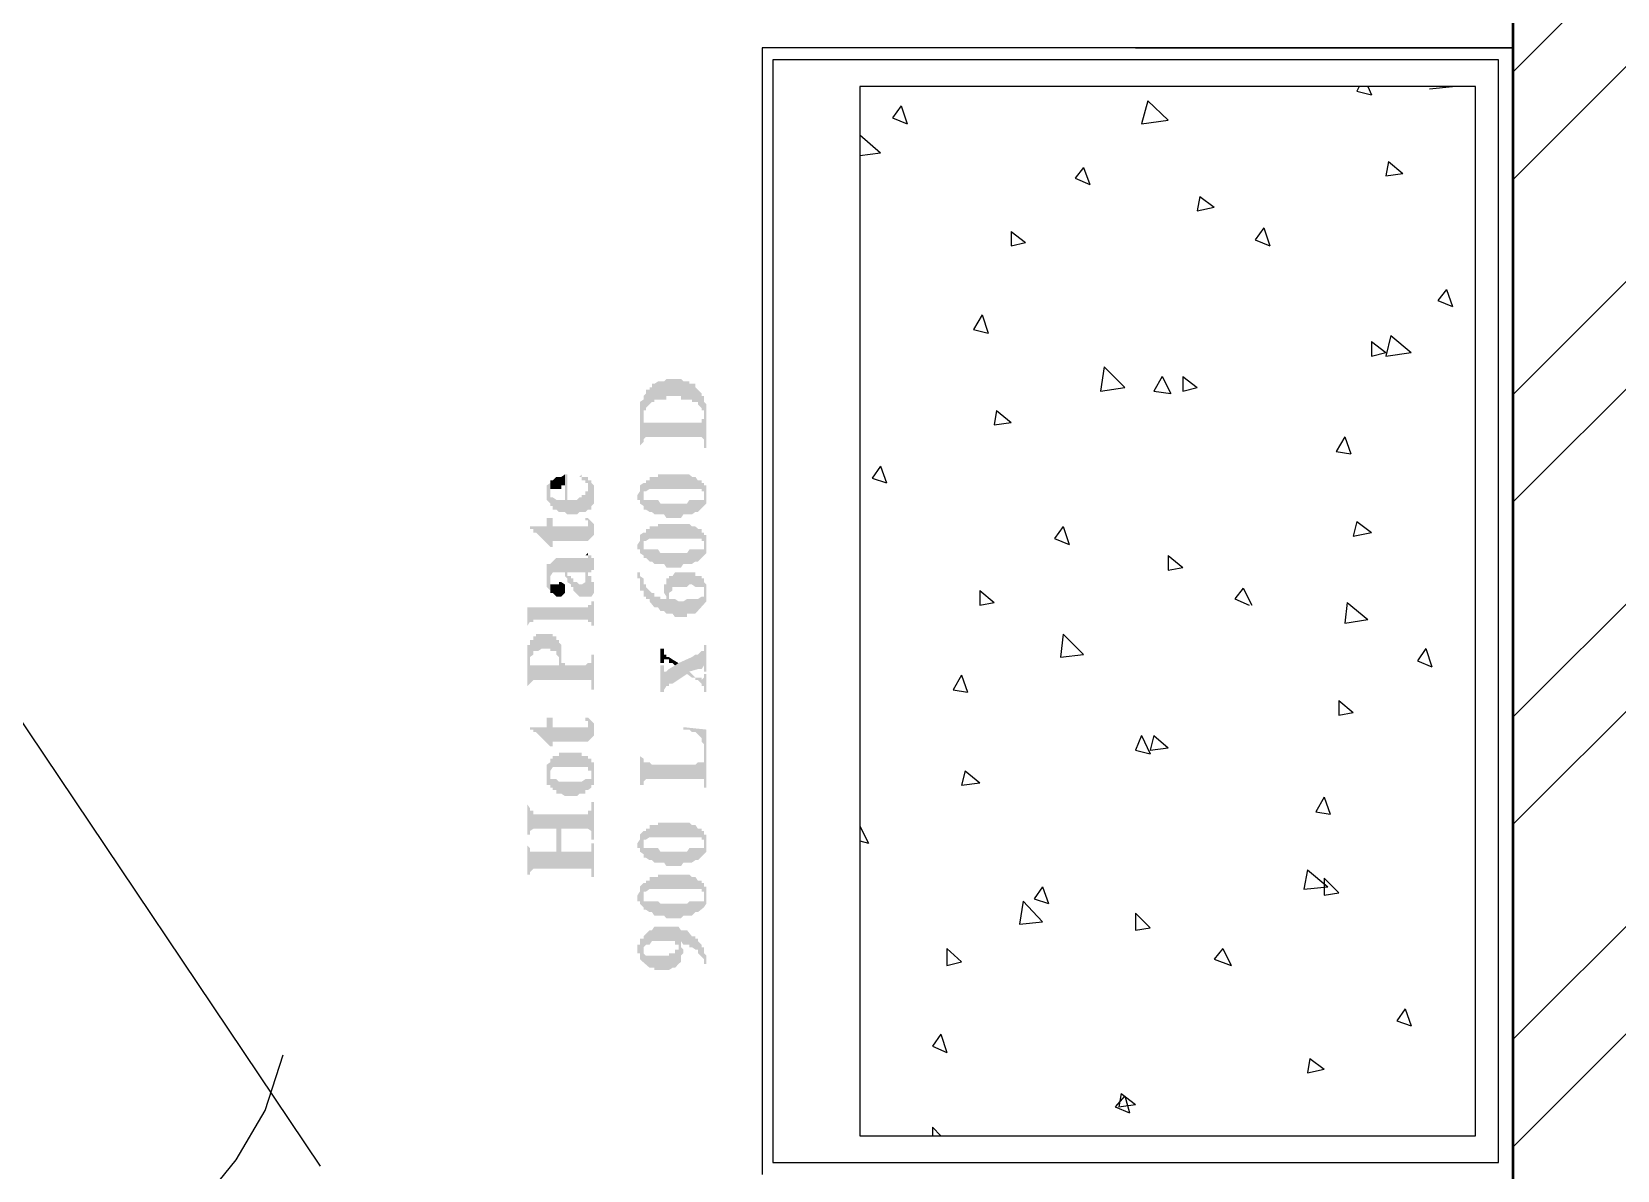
# Model space of a CAD drawing. Header units: millimetres. Extents: x 68727 to 319899, y -4876 to 265722.
# Drawn here: x 316072 to 317396, y 114696 to 115647 of the extents above; entities that cross this region are included whole.
import ezdxf

# ---------------------------------------------------------------- set-up
doc = ezdxf.new("R2010")
doc.units = ezdxf.units.MM
doc.layers.add('glass', color=151, linetype='Continuous')
doc.layers.add('HACH', color=252, linetype='Continuous', lineweight=13)
doc.layers.add('LS_DR_Wall', color=7, linetype='Continuous', lineweight=35)

# ---------------------------------------------------------------- blocks, each defined once
blk = doc.blocks.new('kitchen')
at = {"layer": 'glass', "linetype": 'Continuous', "lineweight": -3}
for points in [[(-11.8, 76.835), (-11.835, 76.835), (-11.835, 76.87), (-11.888, 76.923), (-11.888, 76.958), (-11.976, 76.958), (-11.976, 76.993), (-12.135, 76.993), (-12.135, 77.046), (-12.347, 77.046), (-12.347, 76.993), (-12.523, 76.993), (-12.523, 76.958), (-12.559, 76.958), (-12.647, 76.87), (-12.647, 76.835), (-12.682, 76.835), (-12.682, 76.376), (-12.735, 76.323), (-12.735, 76.958), (-12.682, 76.993), (-12.682, 77.046), (-12.647, 77.082), (-12.647, 77.135), (-12.594, 77.135), (-12.594, 77.17), (-12.559, 77.17), (-12.559, 77.223), (-12.523, 77.223), (-12.47, 77.258), (-12.382, 77.258), (-12.347, 77.293), (-12.135, 77.293), (-12.1, 77.258), (-12.012, 77.258), (-12.012, 77.223), (-11.924, 77.223), (-11.924, 77.17), (-11.835, 77.082), (-11.835, 77.046), (-11.8, 77.046), (-11.8, 76.835)], [(-11.765, 76.288), (-11.8, 76.288), (-11.8, 76.411), (-11.835, 76.447), (-12.647, 76.447), (-12.682, 76.411), (-12.682, 76.658), (-11.835, 76.658), (-11.835, 76.711), (-11.8, 76.711), (-11.8, 76.958), (-11.765, 76.923), (-11.765, 76.288)], [(-13.493, 75.388), (-13.529, 75.353), (-13.617, 75.353), (-13.652, 75.318), (-13.793, 75.318), (-13.829, 75.353), (-13.917, 75.353), (-13.952, 75.388), (-14.005, 75.388), (-14.005, 75.441), (-14.04, 75.441), (-14.04, 75.476), (-14.093, 75.529), (-14.093, 75.741), (-14.04, 75.776), (-14.04, 75.565), (-14.005, 75.565), (-13.952, 75.529), (-13.829, 75.529), (-13.829, 75.9), (-13.793, 75.9), (-13.793, 75.529), (-13.652, 75.529), (-13.617, 75.565), (-13.582, 75.565), (-13.582, 75.6), (-13.529, 75.6), (-13.529, 75.653), (-13.493, 75.653), (-13.493, 75.388)], [(-13.829, 75.741), (-13.881, 75.741), (-13.881, 75.688), (-14.04, 75.688), (-14.04, 75.812), (-14.005, 75.812), (-13.952, 75.865), (-13.881, 75.865), (-13.829, 75.9), (-13.829, 75.741)], [(-13.405, 75.476), (-13.441, 75.441), (-13.441, 75.388), (-13.493, 75.388), (-13.493, 75.776), (-13.529, 75.776), (-13.529, 75.812), (-13.582, 75.812), (-13.582, 75.865), (-13.617, 75.865), (-13.582, 75.9), (-13.582, 75.865), (-13.493, 75.865), (-13.493, 75.812), (-13.441, 75.812), (-13.441, 75.776), (-13.405, 75.741), (-13.405, 75.476)], [(-11.765, 75.476), (-11.8, 75.441), (-11.8, 75.653), (-11.835, 75.653), (-11.835, 75.688), (-12.594, 75.688), (-12.647, 75.653), (-12.682, 75.653), (-12.682, 75.6), (-12.735, 75.741), (-12.682, 75.776), (-12.647, 75.776), (-12.647, 75.812), (-12.594, 75.812), (-12.594, 75.865), (-12.47, 75.865), (-12.47, 75.9), (-12.012, 75.9), (-11.976, 75.865), (-11.924, 75.865), (-11.888, 75.812), (-11.835, 75.812), (-11.835, 75.776), (-11.8, 75.776), (-11.8, 75.741), (-11.765, 75.741), (-11.765, 75.476)], [(-11.8, 75.441), (-11.888, 75.353), (-11.924, 75.353), (-11.976, 75.318), (-12.1, 75.318), (-12.135, 75.265), (-12.347, 75.265), (-12.382, 75.318), (-12.523, 75.318), (-12.559, 75.353), (-12.594, 75.353), (-12.647, 75.388), (-12.682, 75.388), (-12.682, 75.441), (-12.735, 75.476), (-12.735, 75.529), (-12.77, 75.529), (-12.77, 75.6), (-12.735, 75.653), (-12.735, 75.741), (-12.682, 75.6), (-12.682, 75.529), (-12.47, 75.529), (-12.435, 75.476), (-12.047, 75.476), (-12.012, 75.529), (-11.8, 75.529), (-11.8, 75.441)], [(-13.493, 74.93), (-14.005, 74.93), (-14.005, 74.841), (-14.04, 74.841), (-14.252, 75.053), (-14.287, 75.053), (-14.287, 75.106), (-14.34, 75.106), (-14.34, 75.141), (-14.093, 75.141), (-14.093, 75.265), (-14.005, 75.265), (-14.005, 75.141), (-13.493, 75.141), (-13.493, 74.93)], [(-13.405, 75.018), (-13.493, 74.93), (-13.493, 75.23), (-13.529, 75.23), (-13.529, 75.265), (-13.493, 75.265), (-13.405, 75.177), (-13.405, 75.018)], [(-11.765, 74.753), (-11.8, 74.718), (-11.8, 74.93), (-11.835, 74.93), (-11.835, 74.965), (-12.594, 74.965), (-12.647, 74.93), (-12.682, 74.93), (-12.682, 74.877), (-12.735, 75.018), (-12.682, 75.053), (-12.647, 75.053), (-12.647, 75.106), (-12.594, 75.106), (-12.594, 75.141), (-12.47, 75.141), (-12.47, 75.177), (-12.012, 75.177), (-11.976, 75.141), (-11.924, 75.141), (-11.888, 75.106), (-11.835, 75.106), (-11.835, 75.053), (-11.8, 75.053), (-11.8, 75.018), (-11.765, 75.018), (-11.765, 74.753)], [(-11.8, 74.718), (-11.888, 74.63), (-11.924, 74.63), (-11.976, 74.595), (-12.1, 74.595), (-12.135, 74.542), (-12.347, 74.542), (-12.382, 74.595), (-12.523, 74.595), (-12.559, 74.63), (-12.594, 74.63), (-12.647, 74.683), (-12.682, 74.683), (-12.682, 74.718), (-12.735, 74.753), (-12.735, 74.806), (-12.77, 74.806), (-12.77, 74.877), (-12.735, 74.93), (-12.735, 75.018), (-12.682, 74.877), (-12.682, 74.806), (-12.47, 74.806), (-12.435, 74.753), (-12.047, 74.753), (-12.012, 74.806), (-11.8, 74.806), (-11.8, 74.718)], [(-13.405, 74.506), (-13.441, 74.506), (-13.441, 74.471), (-13.493, 74.471), (-13.493, 74.118), (-13.617, 74.118), (-13.705, 74.206), (-13.705, 74.259), (-13.74, 74.259), (-13.74, 74.295), (-13.793, 74.33), (-13.793, 74.418), (-13.74, 74.418), (-13.74, 74.383), (-13.705, 74.383), (-13.705, 74.33), (-13.652, 74.33), (-13.617, 74.295), (-13.582, 74.295), (-13.529, 74.33), (-13.529, 74.683), (-13.493, 74.683), (-13.493, 74.718), (-13.441, 74.718), (-13.441, 74.683), (-13.405, 74.683), (-13.405, 74.506)], [(-13.493, 74.718), (-13.529, 74.718), (-13.493, 74.753), (-13.493, 74.718)], [(-13.529, 74.471), (-13.793, 74.471), (-13.793, 74.383), (-13.829, 74.418), (-13.829, 74.471), (-14.005, 74.471), (-14.04, 74.418), (-14.04, 74.206), (-14.093, 74.259), (-14.093, 74.595), (-14.04, 74.595), (-13.952, 74.683), (-13.529, 74.683), (-13.529, 74.471)], [(-13.829, 74.171), (-13.881, 74.118), (-13.952, 74.118), (-14.005, 74.171), (-14.04, 74.171), (-14.04, 74.295), (-13.917, 74.295), (-13.917, 74.33), (-13.881, 74.33), (-13.829, 74.295), (-13.829, 74.171)], [(-13.405, 74.171), (-13.441, 74.118), (-13.493, 74.118), (-13.493, 74.418), (-13.441, 74.418), (-13.441, 74.33), (-13.405, 74.33), (-13.405, 74.171)], [(-11.765, 74.048), (-11.924, 73.871), (-12.047, 73.871), (-12.047, 73.818), (-12.223, 73.818), (-12.259, 73.871), (-12.347, 73.871), (-12.382, 73.907), (-12.435, 73.907), (-12.47, 73.96), (-12.523, 73.96), (-12.594, 74.048), (-12.594, 74.083), (-12.647, 74.083), (-12.647, 74.118), (-12.682, 74.118), (-12.682, 74.206), (-12.735, 74.206), (-12.735, 74.383), (-12.77, 74.383), (-12.77, 74.471), (-12.735, 74.471), (-12.735, 74.418), (-12.682, 74.383), (-12.682, 74.295), (-12.647, 74.295), (-12.647, 74.259), (-12.559, 74.171), (-12.523, 74.171), (-12.523, 74.118), (-12.435, 74.118), (-12.435, 74.083), (-12.347, 74.083), (-12.312, 74.383), (-12.312, 74.083), (-12.223, 74.083), (-12.171, 74.048), (-12.1, 74.048), (-12.047, 74.083), (-11.888, 74.083), (-11.835, 74.118), (-11.8, 74.118), (-11.8, 74.33), (-11.765, 74.295), (-11.765, 74.048)], [(-12.312, 74.383), (-12.347, 74.083), (-12.347, 74.118), (-12.382, 74.171), (-12.382, 74.295), (-12.347, 74.295), (-12.347, 74.383), (-12.312, 74.383)], [(-11.8, 74.259), (-11.924, 74.259), (-11.976, 74.295), (-12.012, 74.295), (-12.047, 74.259), (-12.259, 74.259), (-12.259, 74.206), (-12.312, 74.171), (-12.312, 74.418), (-12.259, 74.418), (-12.223, 74.471), (-11.924, 74.471), (-11.924, 74.418), (-11.835, 74.418), (-11.835, 74.383), (-11.8, 74.383), (-11.8, 74.259)], [(-13.405, 73.695), (-13.441, 73.695), (-13.441, 73.748), (-13.493, 73.748), (-13.493, 73.783), (-14.287, 73.783), (-14.287, 73.748), (-14.34, 73.748), (-14.375, 73.695), (-14.375, 73.96), (-13.493, 73.96), (-13.493, 73.995), (-13.441, 73.995), (-13.441, 74.048), (-13.405, 74.048), (-13.405, 73.695)], [(-13.917, 73.236), (-13.952, 73.272), (-13.952, 73.325), (-14.04, 73.325), (-14.04, 73.36), (-14.164, 73.36), (-14.217, 73.325), (-14.287, 73.325), (-14.287, 73.272), (-14.34, 73.236), (-14.34, 73.483), (-14.287, 73.483), (-14.287, 73.536), (-14.252, 73.536), (-14.252, 73.571), (-14.005, 73.571), (-14.005, 73.536), (-13.952, 73.536), (-13.952, 73.483), (-13.917, 73.483), (-13.917, 73.236)], [(-13.405, 72.76), (-13.441, 72.76), (-13.441, 72.901), (-14.287, 72.901), (-14.375, 72.813), (-14.375, 73.413), (-14.34, 73.413), (-14.34, 73.113), (-13.917, 73.113), (-13.917, 73.448), (-13.881, 73.413), (-13.881, 73.148), (-13.829, 73.148), (-13.829, 73.113), (-13.529, 73.113), (-13.493, 73.148), (-13.441, 73.148), (-13.441, 73.272), (-13.405, 73.272), (-13.405, 72.76)], [(-11.765, 73.025), (-11.8, 73.025), (-11.8, 73.113), (-11.835, 73.06), (-11.888, 73.06), (-12.012, 73.025), (-12.047, 72.989), (-12.259, 72.848), (-12.312, 72.848), (-12.312, 72.813), (-12.347, 72.813), (-12.382, 72.76), (-12.382, 72.725), (-12.435, 72.725), (-12.435, 73.113), (-12.382, 73.113), (-12.382, 73.025), (-12.347, 73.025), (-12.312, 73.06), (-12.223, 73.113), (-12.171, 73.148), (-11.976, 73.236), (-11.924, 73.272), (-11.888, 73.272), (-11.835, 73.325), (-11.8, 73.325), (-11.8, 73.413), (-11.765, 73.413), (-11.765, 73.025)], [(-12.171, 73.148), (-12.223, 73.113), (-12.259, 73.148), (-12.312, 73.148), (-12.312, 73.201), (-12.382, 73.201), (-12.382, 73.148), (-12.435, 73.148), (-12.435, 73.36), (-12.382, 73.36), (-12.382, 73.272), (-12.347, 73.272), (-12.347, 73.236), (-12.312, 73.236), (-12.259, 73.201), (-12.171, 73.148)], [(-11.765, 72.725), (-11.8, 72.725), (-11.8, 72.813), (-11.835, 72.813), (-11.835, 72.848), (-11.888, 72.901), (-11.924, 72.901), (-11.924, 72.936), (-11.976, 72.936), (-12.047, 72.989), (-12.012, 73.025), (-11.924, 72.936), (-11.835, 72.936), (-11.835, 72.901), (-11.8, 72.936), (-11.8, 72.989), (-11.765, 72.989), (-11.765, 72.725)], [(-13.493, 72.002), (-14.005, 72.002), (-14.005, 71.931), (-14.04, 71.931), (-14.252, 72.143), (-14.287, 72.143), (-14.287, 72.178), (-14.34, 72.178), (-14.34, 72.213), (-14.093, 72.213), (-14.093, 72.354), (-14.005, 72.354), (-14.005, 72.213), (-13.493, 72.213), (-13.493, 72.002)], [(-13.405, 72.09), (-13.493, 72.002), (-13.493, 72.301), (-13.529, 72.301), (-13.529, 72.354), (-13.493, 72.354), (-13.405, 72.266), (-13.405, 72.09)], [(-11.765, 71.331), (-11.8, 71.331), (-11.8, 71.966), (-11.835, 72.002), (-11.835, 72.055), (-11.924, 72.143), (-11.976, 72.143), (-12.012, 72.178), (-12.1, 72.178), (-12.1, 72.213), (-11.765, 72.178), (-11.765, 71.331)], [(-13.405, 71.367), (-13.441, 71.367), (-13.441, 71.578), (-13.493, 71.578), (-13.493, 71.631), (-14.005, 71.631), (-14.04, 71.578), (-14.04, 71.367), (-14.093, 71.367), (-14.093, 71.666), (-14.04, 71.702), (-14.04, 71.755), (-14.005, 71.755), (-14.005, 71.79), (-13.917, 71.79), (-13.917, 71.843), (-13.582, 71.843), (-13.582, 71.79), (-13.493, 71.79), (-13.493, 71.755), (-13.441, 71.755), (-13.441, 71.702), (-13.405, 71.702), (-13.405, 71.367)], [(-11.8, 71.455), (-12.647, 71.455), (-12.682, 71.42), (-12.682, 71.367), (-12.735, 71.367), (-12.735, 71.79), (-12.682, 71.755), (-12.682, 71.702), (-12.594, 71.702), (-12.559, 71.666), (-11.924, 71.666), (-11.888, 71.702), (-11.8, 71.702), (-11.8, 71.455)], [(-13.441, 71.331), (-13.493, 71.296), (-13.529, 71.296), (-13.529, 71.243), (-13.617, 71.243), (-13.652, 71.208), (-13.829, 71.208), (-13.881, 71.243), (-13.952, 71.243), (-13.952, 71.296), (-14.005, 71.296), (-14.005, 71.331), (-14.04, 71.331), (-14.04, 71.455), (-13.952, 71.455), (-13.917, 71.42), (-13.582, 71.42), (-13.529, 71.455), (-13.441, 71.455), (-13.441, 71.331)], [(-13.405, 70.573), (-13.441, 70.573), (-13.441, 70.696), (-13.493, 70.732), (-13.881, 70.732), (-13.952, 70.396), (-13.952, 70.732), (-14.287, 70.732), (-14.34, 70.696), (-14.34, 70.643), (-14.375, 70.643), (-14.375, 71.084), (-14.34, 71.031), (-14.34, 70.996), (-14.287, 70.996), (-14.287, 70.943), (-13.493, 70.943), (-13.493, 70.996), (-13.441, 70.996), (-13.441, 71.12), (-13.405, 71.12), (-13.405, 70.573)], [(-11.765, 70.396), (-11.8, 70.361), (-11.8, 70.573), (-11.835, 70.573), (-11.835, 70.608), (-12.594, 70.608), (-12.647, 70.573), (-12.682, 70.573), (-12.682, 70.52), (-12.735, 70.643), (-12.682, 70.696), (-12.647, 70.696), (-12.647, 70.732), (-12.594, 70.732), (-12.594, 70.785), (-12.47, 70.785), (-12.47, 70.82), (-12.012, 70.82), (-11.976, 70.785), (-11.924, 70.785), (-11.888, 70.732), (-11.835, 70.732), (-11.835, 70.696), (-11.8, 70.696), (-11.8, 70.643), (-11.765, 70.643), (-11.765, 70.396)], [(-13.405, 70.026), (-13.441, 70.026), (-13.441, 70.15), (-14.287, 70.15), (-14.34, 70.097), (-14.34, 70.061), (-14.375, 70.061), (-14.375, 70.485), (-14.34, 70.449), (-14.34, 70.396), (-13.952, 70.396), (-13.881, 70.732), (-13.881, 70.396), (-13.441, 70.396), (-13.441, 70.52), (-13.405, 70.52), (-13.405, 70.026)], [(-11.8, 70.361), (-11.888, 70.273), (-11.924, 70.273), (-11.976, 70.238), (-12.1, 70.238), (-12.135, 70.185), (-12.347, 70.185), (-12.382, 70.238), (-12.523, 70.238), (-12.559, 70.273), (-12.594, 70.273), (-12.647, 70.308), (-12.682, 70.308), (-12.682, 70.361), (-12.735, 70.396), (-12.735, 70.449), (-12.77, 70.449), (-12.77, 70.52), (-12.735, 70.573), (-12.735, 70.643), (-12.682, 70.52), (-12.682, 70.449), (-12.47, 70.449), (-12.435, 70.396), (-12.047, 70.396), (-12.012, 70.449), (-11.8, 70.449), (-11.8, 70.361)], [(-11.8, 69.585), (-11.888, 69.515), (-11.924, 69.515), (-11.976, 69.462), (-12.1, 69.462), (-12.135, 69.426), (-12.347, 69.426), (-12.382, 69.462), (-12.523, 69.462), (-12.559, 69.515), (-12.594, 69.515), (-12.647, 69.55), (-12.682, 69.55), (-12.682, 69.585), (-12.735, 69.638), (-12.735, 69.673), (-12.77, 69.673), (-12.77, 69.761), (-12.735, 69.814), (-12.735, 69.885), (-12.682, 69.761), (-12.682, 69.673), (-12.47, 69.673), (-12.435, 69.638), (-12.047, 69.638), (-12.012, 69.673), (-11.8, 69.673), (-11.8, 69.585)], [(-11.765, 69.638), (-11.8, 69.585), (-11.8, 69.814), (-11.835, 69.814), (-11.835, 69.85), (-12.594, 69.85), (-12.647, 69.814), (-12.682, 69.814), (-12.682, 69.761), (-12.735, 69.885), (-12.682, 69.938), (-12.647, 69.938), (-12.647, 69.973), (-12.594, 69.973), (-12.594, 70.026), (-12.47, 70.026), (-12.47, 70.061), (-12.012, 70.061), (-11.976, 70.026), (-11.924, 70.026), (-11.888, 69.973), (-11.835, 69.973), (-11.835, 69.938), (-11.8, 69.938), (-11.8, 69.885), (-11.765, 69.885), (-11.765, 69.638)], [(-12.1, 68.915), (-12.135, 68.88), (-12.135, 68.791), (-12.171, 68.756), (-12.171, 69.038), (-12.223, 69.038), (-12.223, 69.091), (-12.559, 69.091), (-12.594, 69.038), (-12.647, 69.038), (-12.682, 69.003), (-12.682, 69.162), (-12.594, 69.25), (-12.559, 69.25), (-12.523, 69.303), (-12.171, 69.303), (-12.135, 69.25), (-12.135, 69.003), (-12.1, 68.968), (-12.1, 68.915)], [(-11.765, 68.756), (-11.8, 68.756), (-11.8, 68.827), (-11.888, 68.915), (-11.888, 68.968), (-11.924, 68.968), (-11.976, 69.003), (-12.012, 69.003), (-12.012, 69.038), (-12.1, 69.038), (-12.135, 69.091), (-12.135, 69.25), (-12.047, 69.25), (-11.976, 69.162), (-11.924, 69.162), (-11.924, 69.126), (-11.888, 69.126), (-11.888, 69.091), (-11.835, 69.038), (-11.835, 69.003), (-11.8, 69.003), (-11.8, 68.915), (-11.765, 68.88), (-11.765, 68.756)], [(-12.171, 68.756), (-12.223, 68.703), (-12.259, 68.703), (-12.312, 68.668), (-12.523, 68.668), (-12.523, 68.703), (-12.594, 68.703), (-12.735, 68.827), (-12.735, 68.915), (-12.77, 68.915), (-12.77, 69.038), (-12.735, 69.038), (-12.735, 69.126), (-12.682, 69.126), (-12.682, 68.915), (-12.647, 68.88), (-12.312, 68.88), (-12.312, 68.915), (-12.223, 68.915), (-12.223, 68.968), (-12.171, 68.968), (-12.171, 68.756)]]:
    blk.add_hatch(color=256, dxfattribs=at).paths.add_polyline_path(points)
at = {"layer": 'glass', "lineweight": -3}
for p, q in [((0, 82.126), (-10.953, 82.126)), ((-10.953, 82.126), (-10.953, 65.687)), ((-5.503, 82.126), (0, 82.126)), ((0, 65.687), (0, 82.126)), ((-0.211, 81.95), (-10.795, 81.95)), ((-10.795, 81.95), (-10.795, 65.863)), ((-0.211, 65.863), (-0.211, 81.95)), ((-0.546, 81.562), (-9.525, 81.562)), ((-9.525, 81.562), (-9.525, 66.251)), ((-2.24, 81.562), (-2.275, 81.491)), ((-2.275, 81.491), (-2.063, 81.438)), ((-2.116, 81.562), (-2.063, 81.438)), ((-1.217, 81.527), (-0.882, 81.562)), ((-0.546, 66.251), (-0.546, 81.562)), ((-8.925, 81.28), (-9.048, 81.103)), ((-8.925, 81.28), (-8.837, 81.015)), ((-5.327, 81.35), (-5.415, 81.015)), ((-5.327, 81.35), (-5.027, 81.068)), ((-9.048, 81.103), (-8.837, 81.015)), ((-5.415, 81.015), (-5.027, 81.068)), ((-9.525, 80.856), (-9.225, 80.592)), ((-9.525, 80.556), (-9.225, 80.592)), ((-6.261, 80.38), (-6.385, 80.221)), ((-6.261, 80.38), (-6.173, 80.133)), ((-1.816, 80.468), (-1.852, 80.257)), ((-1.852, 80.257), (-1.605, 80.292)), ((-1.816, 80.468), (-1.605, 80.292)), ((-6.385, 80.221), (-6.173, 80.133)), ((-4.568, 79.957), (-4.603, 79.745)), ((-4.568, 79.957), (-4.356, 79.798)), ((-4.603, 79.745), (-4.356, 79.798)), ((-7.32, 79.445), (-7.108, 79.286)), ((-7.32, 79.445), (-7.32, 79.234)), ((-3.633, 79.498), (-3.757, 79.322)), ((-3.633, 79.498), (-3.545, 79.234)), ((-7.32, 79.234), (-7.108, 79.286)), ((-3.757, 79.322), (-3.545, 79.234)), ((-0.97, 78.599), (-1.093, 78.44)), ((-1.093, 78.44), (-0.882, 78.352)), ((-0.97, 78.599), (-0.882, 78.352)), ((-7.743, 78.228), (-7.867, 78.016)), ((-7.743, 78.228), (-7.655, 77.964)), ((-7.867, 78.016), (-7.655, 77.964)), ((-2.063, 77.84), (-1.852, 77.681)), ((-2.063, 77.84), (-2.063, 77.628)), ((-1.781, 77.928), (-1.852, 77.628)), ((-1.781, 77.928), (-1.481, 77.681)), ((-2.063, 77.628), (-1.852, 77.681)), ((-1.852, 77.628), (-1.481, 77.681)), ((-5.962, 77.47), (-6.015, 77.117)), ((-5.962, 77.47), (-5.662, 77.17)), ((-5.115, 77.329), (-5.238, 77.117)), ((-5.115, 77.329), (-4.991, 77.082)), ((-4.815, 77.329), (-4.603, 77.17)), ((-4.815, 77.329), (-4.815, 77.117)), ((-6.015, 77.117), (-5.662, 77.17)), ((-5.238, 77.117), (-4.991, 77.082)), ((-4.815, 77.117), (-4.603, 77.17)), ((-7.531, 76.835), (-7.567, 76.623)), ((-7.531, 76.835), (-7.32, 76.658)), ((-7.567, 76.623), (-7.32, 76.658)), ((-2.451, 76.447), (-2.575, 76.235)), ((-2.451, 76.447), (-2.363, 76.2)), ((-2.575, 76.235), (-2.363, 76.2)), ((-9.225, 76.023), (-9.348, 75.847)), ((-9.225, 76.023), (-9.137, 75.776)), ((-9.348, 75.847), (-9.137, 75.776)), ((-2.275, 75.212), (-2.328, 75)), ((-2.275, 75.212), (-2.063, 75.053)), ((-6.561, 75.141), (-6.685, 74.965)), ((-6.685, 74.965), (-6.473, 74.877)), ((-6.561, 75.141), (-6.473, 74.877)), ((-2.328, 75), (-2.063, 75.053)), ((-5.027, 74.718), (-4.815, 74.542)), ((-5.027, 74.718), (-5.027, 74.506)), ((-5.027, 74.506), (-4.815, 74.542)), ((-7.778, 74.206), (-7.567, 74.03)), ((-7.778, 74.206), (-7.778, 73.995)), ((-7.778, 73.995), (-7.567, 74.03)), ((-3.933, 74.242), (-4.057, 74.083)), ((-4.057, 74.083), (-3.845, 73.995)), ((-3.933, 74.242), (-3.81, 73.995)), ((-2.416, 74.03), (-2.451, 73.73)), ((-2.416, 74.03), (-2.116, 73.783)), ((-6.561, 73.571), (-6.597, 73.236)), ((-6.561, 73.571), (-6.261, 73.272)), ((-2.451, 73.73), (-2.116, 73.783)), ((-1.27, 73.36), (-1.393, 73.183)), ((-1.27, 73.36), (-1.181, 73.095)), ((-6.597, 73.236), (-6.261, 73.272)), ((-1.393, 73.183), (-1.181, 73.095)), ((-8.043, 72.972), (-8.166, 72.76)), ((-8.043, 72.972), (-7.955, 72.725)), ((-17.392, 65.81), (-22.101, 72.813)), ((-8.166, 72.76), (-7.955, 72.725)), ((-2.54, 72.601), (-2.328, 72.425)), ((-2.54, 72.601), (-2.54, 72.39)), ((-2.54, 72.39), (-2.328, 72.425)), ((-5.415, 72.09), (-5.503, 71.878)), ((-5.415, 72.09), (-5.291, 71.825)), ((-5.238, 72.09), (-5.291, 71.878)), ((-5.238, 72.09), (-5.027, 71.913)), ((-5.503, 71.878), (-5.291, 71.825)), ((-5.291, 71.878), (-5.027, 71.913)), ((-7.99, 71.578), (-8.043, 71.367)), ((-7.99, 71.578), (-7.778, 71.402)), ((-8.043, 71.367), (-7.778, 71.402)), ((-2.751, 71.19), (-2.875, 70.979)), ((-2.751, 71.19), (-2.663, 70.943)), ((-2.875, 70.979), (-2.663, 70.943)), ((-9.525, 70.767), (-9.401, 70.52)), ((-9.525, 70.555), (-9.401, 70.52)), ((-2.998, 70.132), (-3.051, 69.85)), ((-2.998, 70.132), (-2.698, 69.885)), ((-6.861, 69.885), (-6.985, 69.709)), ((-6.861, 69.885), (-6.773, 69.638)), ((-3.051, 69.85), (-2.698, 69.885)), ((-2.751, 70.008), (-2.54, 69.797)), ((-2.751, 70.008), (-2.751, 69.761)), ((-7.143, 69.673), (-7.196, 69.338)), ((-7.143, 69.673), (-6.861, 69.373)), ((-6.985, 69.709), (-6.773, 69.638)), ((-2.751, 69.761), (-2.54, 69.797)), ((-5.503, 69.497), (-5.291, 69.285)), ((-5.503, 69.497), (-5.503, 69.25)), ((-7.196, 69.338), (-6.861, 69.373)), ((-5.503, 69.25), (-5.291, 69.285)), ((-8.255, 68.985), (-8.043, 68.791)), ((-8.255, 68.985), (-8.255, 68.738)), ((-4.233, 68.985), (-4.356, 68.827)), ((-4.233, 68.985), (-4.11, 68.738)), ((-8.255, 68.738), (-8.043, 68.791)), ((-4.356, 68.827), (-4.11, 68.738)), ((-1.57, 68.103), (-1.693, 67.927)), ((-1.57, 68.103), (-1.481, 67.856)), ((-1.693, 67.927), (-1.481, 67.856)), ((-8.343, 67.733), (-8.466, 67.557)), ((-8.466, 67.557), (-8.255, 67.468)), ((-8.343, 67.733), (-8.255, 67.468)), ((-18.203, 66.622), (-17.938, 67.433)), ((-2.963, 67.38), (-2.998, 67.169)), ((-2.963, 67.38), (-2.751, 67.221)), ((-2.998, 67.169), (-2.751, 67.221)), ((-5.715, 66.869), (-5.75, 66.675)), ((-5.715, 66.869), (-5.503, 66.71)), ((-18.626, 65.899), (-18.203, 66.622)), ((-5.662, 66.833), (-5.803, 66.675)), ((-5.803, 66.675), (-5.591, 66.586)), ((-5.75, 66.675), (-5.503, 66.71)), ((-5.662, 66.833), (-5.591, 66.586)), ((-9.525, 66.251), (-0.546, 66.251)), ((-8.466, 66.375), (-8.343, 66.251)), ((-8.466, 66.375), (-8.466, 66.251)), ((-19.138, 65.264), (-18.626, 65.899)), ((-10.795, 65.863), (-0.211, 65.863))]:
    blk.add_line(p, q, dxfattribs=at)

msp = doc.modelspace()

# ---------------------------------------------------------------- hatches: boundary and pattern name
at = {"layer": 'HACH'}
h = msp.add_hatch(dxfattribs=at)
h.set_pattern_fill('ANSI32', color=256, scale=20)
h.set_pattern_definition([(45, (141281.14, 34686.36), (-134.70384, 134.70384), []), (45, (141370.94, 34686.36), (-134.70384, 134.70384), [])])
h.paths.add_polyline_path([(317498.9, 115660.6), (317308.9, 115660.6), (317308.9, 114397.6), (317331.8, 114217.6), (317308.9, 114217.6), (317308.9, 111540.6), (317498.9, 111540.6)])

# ---------------------------------------------------------------- linework, layer by layer
at = {"layer": 'LS_DR_Wall', "lineweight": 50, "ltscale": 0.25}
msp.add_lwpolyline([(317498.9, 110029.6), (317498.9, 117239.6), (316862.9, 117239.6), (316862.9, 117089.6), (317331.9, 117089.6), (317331.9, 116305.6), (316841.9, 116305.6), (316841.9, 115660.6), (317308.9, 115660.6), (317308.9, 114397.6), (317308.9, 114397.6), (317308.9, 114217.6), (317308.9, 114217.6), (317308.9, 111540.6), (316878.9, 111540.6), (316878.9, 110930.6), (317308.9, 110930.6), (317308.9, 110029.6)], dxfattribs=at)

# ---------------------------------------------------------------- block references
at = {"xscale": 57.26691736061191, "yscale": 57.26691736061191, "zscale": 57.26691736061191}
msp.add_blockref('kitchen', (317308.9, 110930.6), dxfattribs=at)

doc.saveas('drawing.dxf')
